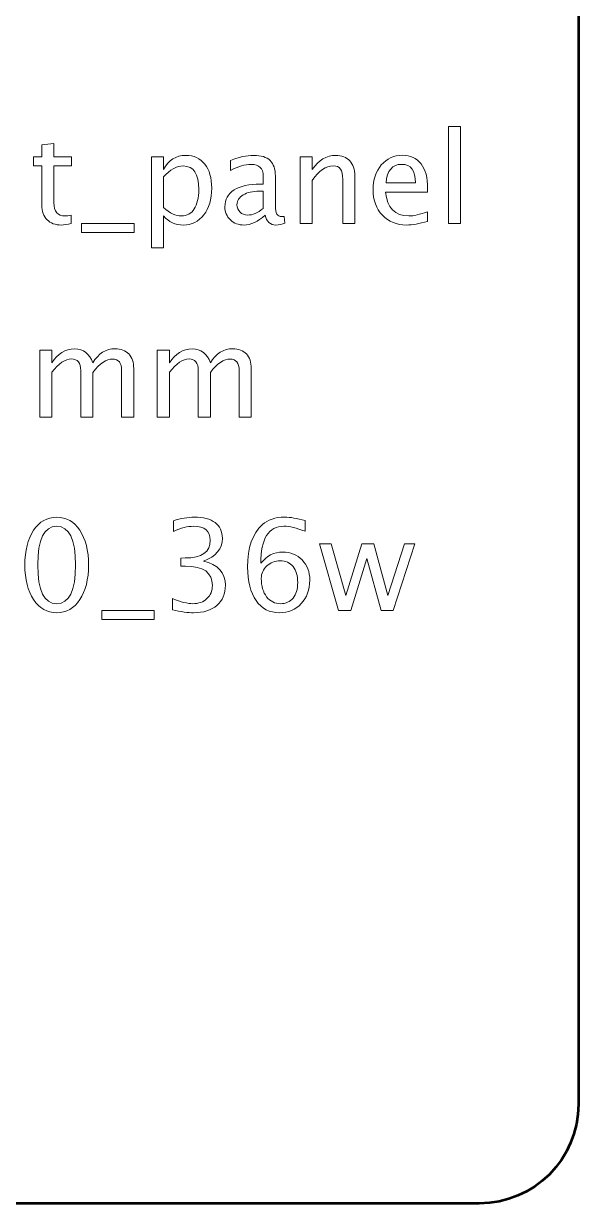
# Model space of a CAD drawing. Header units: centimetres. Extents: x -6.7 to 6.7, y -12.1 to 12.1.
# Drawn here: x 3.9 to 6.7, y -12.05 to -6.1 of the extents above; entities that cross this region are included whole.
import ezdxf

# ---------------------------------------------------------------- set-up
doc = ezdxf.new("R2010")
doc.units = ezdxf.units.CM
doc.header["$MEASUREMENT"] = 0
doc.layers.add('Layer 1', color=7, linetype='Continuous')

msp = doc.modelspace()

# ---------------------------------------------------------------- linework, layer by layer
at = {"layer": 'Layer 1', "lineweight": 53}
msp.add_open_spline([(6.2, -0.15), (6.2, -0.15), (-6.2, -0.15), (-6.2, -0.15), (-6.2, -0.15), (-6.47614, -0.15), (-6.7, -0.37386), (-6.7, -0.65), (-6.7, -0.65), (-6.7, -0.65), (-6.7, -11.55), (-6.7, -11.55), (-6.7, -11.55), (-6.7, -11.82614), (-6.47614, -12.05), (-6.2, -12.05), (-6.2, -12.05), (-6.2, -12.05), (6.2, -12.05), (6.2, -12.05), (6.2, -12.05), (6.47614, -12.05), (6.7, -11.82614), (6.7, -11.55), (6.7, -11.55), (6.7, -11.55), (6.7, -0.65), (6.7, -0.65), (6.7, -0.65), (6.7, -0.37386), (6.47614, -0.15), (6.2, -0.15)], degree=3, knots=[0, 0, 0, 0, 0.1111111, 0.1111111, 0.1111111, 0.1111111, 0.2222222, 0.2222222, 0.2222222, 0.2222222, 0.3333333, 0.3333333, 0.3333333, 0.3333333, 0.4444444, 0.4444444, 0.4444444, 0.4444444, 0.5555556, 0.5555556, 0.5555556, 0.5555556, 0.6666667, 0.6666667, 0.6666667, 0.6666667, 0.7777778, 0.7777778, 0.7777778, 0.7777778, 1, 1, 1, 1], dxfattribs=at)
at = {"layer": 'Layer 1', "color": 5, "lineweight": 9}
for points, knots in [([(6.04514, -7.10826), (6.04514, -7.10826), (6.04514, -6.61867), (6.04514, -6.61867), (6.04514, -6.61867), (6.04514, -6.61867), (6.1061, -6.61867), (6.1061, -6.61867), (6.1061, -6.61867), (6.1061, -6.61867), (6.1061, -7.10826), (6.1061, -7.10826), (6.1061, -7.10826), (6.1061, -7.10826), (6.04514, -7.10826), (6.04514, -7.10826)], [0, 0, 0, 0, 0.2, 0.2, 0.2, 0.2, 0.4, 0.4, 0.4, 0.4, 0.6, 0.6, 0.6, 0.6, 1, 1, 1, 1]), ([(4.14246, -7.10815), (4.12362, -7.11334), (4.10721, -7.11588), (4.09335, -7.11588), (4.09335, -7.11588), (4.06223, -7.11588), (4.038, -7.10699), (4.02064, -7.08921), (4.02064, -7.08921), (4.00318, -7.07143), (3.9945, -7.04677), (3.9945, -7.01513), (3.9945, -7.01513), (3.9945, -7.01513), (3.9945, -6.81743), (3.9945, -6.81743), (3.9945, -6.81743), (3.9945, -6.81743), (3.95238, -6.81743), (3.95238, -6.81743), (3.95238, -6.81743), (3.95238, -6.81743), (3.95238, -6.77171), (3.95238, -6.77171), (3.95238, -6.77171), (3.95238, -6.77171), (3.9945, -6.77171), (3.9945, -6.77171), (3.9945, -6.77171), (3.9945, -6.77171), (3.9945, -6.71086), (3.9945, -6.71086), (3.9945, -6.71086), (3.9945, -6.71086), (4.05546, -6.70503), (4.05546, -6.70503), (4.05546, -6.70503), (4.05546, -6.70503), (4.05546, -6.77171), (4.05546, -6.77171), (4.05546, -6.77171), (4.05546, -6.77171), (4.14373, -6.77171), (4.14373, -6.77171), (4.14373, -6.77171), (4.14373, -6.77171), (4.14373, -6.81743), (4.14373, -6.81743), (4.14373, -6.81743), (4.14373, -6.81743), (4.05546, -6.81743), (4.05546, -6.81743), (4.05546, -6.81743), (4.05546, -6.81743), (4.05546, -7.00412), (4.05546, -7.00412), (4.05546, -7.00412), (4.05546, -7.04815), (4.07462, -7.07016), (4.11282, -7.07016), (4.11282, -7.07016), (4.12097, -7.07016), (4.13081, -7.06878), (4.14246, -7.06614), (4.14246, -7.06614), (4.14246, -7.06614), (4.14246, -7.10815), (4.14246, -7.10815)], [0, 0, 0, 0, 0.0555556, 0.0555556, 0.0555556, 0.0555556, 0.1111111, 0.1111111, 0.1111111, 0.1111111, 0.1666667, 0.1666667, 0.1666667, 0.1666667, 0.2222222, 0.2222222, 0.2222222, 0.2222222, 0.2777778, 0.2777778, 0.2777778, 0.2777778, 0.3333333, 0.3333333, 0.3333333, 0.3333333, 0.3888889, 0.3888889, 0.3888889, 0.3888889, 0.4444444, 0.4444444, 0.4444444, 0.4444444, 0.5, 0.5, 0.5, 0.5, 0.5555556, 0.5555556, 0.5555556, 0.5555556, 0.6111111, 0.6111111, 0.6111111, 0.6111111, 0.6666667, 0.6666667, 0.6666667, 0.6666667, 0.7222222, 0.7222222, 0.7222222, 0.7222222, 0.7777778, 0.7777778, 0.7777778, 0.7777778, 0.8333333, 0.8333333, 0.8333333, 0.8333333, 0.8888889, 0.8888889, 0.8888889, 0.8888889, 1, 1, 1, 1]), ([(4.54695, -7.23082), (4.54695, -7.23082), (4.54695, -6.77171), (4.54695, -6.77171), (4.54695, -6.77171), (4.54695, -6.77171), (4.60791, -6.77171), (4.60791, -6.77171), (4.60791, -6.77171), (4.60791, -6.77171), (4.60791, -6.83532), (4.60791, -6.83532), (4.60791, -6.83532), (4.63289, -6.78822), (4.67046, -6.76472), (4.72053, -6.76472), (4.72053, -6.76472), (4.76106, -6.76472), (4.79292, -6.77944), (4.8162, -6.80896), (4.8162, -6.80896), (4.83948, -6.83849), (4.85113, -6.87881), (4.85113, -6.92993), (4.85113, -6.92993), (4.85113, -6.9856), (4.8379, -7.03058), (4.81154, -7.06466), (4.81154, -7.06466), (4.78519, -7.09884), (4.75048, -7.11588), (4.70751, -7.11588), (4.70751, -7.11588), (4.6676, -7.11588), (4.63437, -7.10064), (4.60791, -7.07005), (4.60791, -7.07005), (4.60791, -7.07005), (4.60791, -7.23082), (4.60791, -7.23082), (4.60791, -7.23082), (4.60791, -7.23082), (4.54695, -7.23082), (4.54695, -7.23082)], [0, 0, 0, 0, 0.0833333, 0.0833333, 0.0833333, 0.0833333, 0.1666667, 0.1666667, 0.1666667, 0.1666667, 0.25, 0.25, 0.25, 0.25, 0.3333333, 0.3333333, 0.3333333, 0.3333333, 0.4166667, 0.4166667, 0.4166667, 0.4166667, 0.5, 0.5, 0.5, 0.5, 0.5833333, 0.5833333, 0.5833333, 0.5833333, 0.6666667, 0.6666667, 0.6666667, 0.6666667, 0.75, 0.75, 0.75, 0.75, 0.8333333, 0.8333333, 0.8333333, 0.8333333, 1, 1, 1, 1]), ([(5.12006, -7.0654), (5.08343, -7.09905), (5.04819, -7.11588), (5.01432, -7.11588), (5.01432, -7.11588), (4.98649, -7.11588), (4.96331, -7.1072), (4.945, -7.08974), (4.945, -7.08974), (4.92659, -7.07228), (4.91738, -7.05026), (4.91738, -7.0237), (4.91738, -7.0237), (4.91738, -6.98697), (4.93283, -6.95872), (4.96374, -6.93903), (4.96374, -6.93903), (4.99464, -6.91935), (5.03898, -6.9095), (5.09677, -6.9095), (5.09677, -6.9095), (5.09677, -6.9095), (5.11107, -6.9095), (5.11107, -6.9095), (5.11107, -6.9095), (5.11107, -6.9095), (5.11107, -6.86897), (5.11107, -6.86897), (5.11107, -6.86897), (5.11107, -6.82992), (5.09074, -6.81044), (5.04999, -6.81044), (5.04999, -6.81044), (5.01845, -6.81044), (4.98395, -6.82039), (4.94659, -6.84029), (4.94659, -6.84029), (4.94659, -6.84029), (4.94659, -6.79012), (4.94659, -6.79012), (4.94659, -6.79012), (4.98765, -6.77319), (5.02639, -6.76472), (5.06269, -6.76472), (5.06269, -6.76472), (5.10005, -6.76472), (5.12768, -6.77319), (5.14536, -6.79023), (5.14536, -6.79023), (5.16314, -6.80727), (5.17203, -6.83352), (5.17203, -6.86897), (5.17203, -6.86897), (5.17203, -6.86897), (5.17203, -7.02105), (5.17203, -7.02105), (5.17203, -7.02105), (5.17203, -7.05587), (5.18271, -7.07333), (5.2042, -7.07333), (5.2042, -7.07333), (5.20684, -7.07333), (5.21076, -7.07291), (5.21595, -7.07206), (5.21595, -7.07206), (5.21595, -7.07206), (5.22029, -7.10593), (5.22029, -7.10593), (5.22029, -7.10593), (5.20642, -7.1126), (5.19118, -7.11588), (5.17446, -7.11588), (5.17446, -7.11588), (5.14599, -7.11588), (5.12789, -7.09905), (5.12006, -7.0654)], [0, 0, 0, 0, 0.05, 0.05, 0.05, 0.05, 0.1, 0.1, 0.1, 0.1, 0.15, 0.15, 0.15, 0.15, 0.2, 0.2, 0.2, 0.2, 0.25, 0.25, 0.25, 0.25, 0.3, 0.3, 0.3, 0.3, 0.35, 0.35, 0.35, 0.35, 0.4, 0.4, 0.4, 0.4, 0.45, 0.45, 0.45, 0.45, 0.5, 0.5, 0.5, 0.5, 0.55, 0.55, 0.55, 0.55, 0.6, 0.6, 0.6, 0.6, 0.65, 0.65, 0.65, 0.65, 0.7, 0.7, 0.7, 0.7, 0.75, 0.75, 0.75, 0.75, 0.8, 0.8, 0.8, 0.8, 0.85, 0.85, 0.85, 0.85, 0.9, 0.9, 0.9, 0.9, 1, 1, 1, 1]), ([(5.29722, -7.10826), (5.29722, -7.10826), (5.29722, -6.77171), (5.29722, -6.77171), (5.29722, -6.77171), (5.29722, -6.77171), (5.35818, -6.77171), (5.35818, -6.77171), (5.35818, -6.77171), (5.35818, -6.77171), (5.35818, -6.83532), (5.35818, -6.83532), (5.35818, -6.83532), (5.39046, -6.78822), (5.43004, -6.76472), (5.47683, -6.76472), (5.47683, -6.76472), (5.50625, -6.76472), (5.52964, -6.77393), (5.54689, -6.79245), (5.54689, -6.79245), (5.56414, -6.81087), (5.57282, -6.83574), (5.57282, -6.86685), (5.57282, -6.86685), (5.57282, -6.86685), (5.57282, -7.10826), (5.57282, -7.10826), (5.57282, -7.10826), (5.57282, -7.10826), (5.51186, -7.10826), (5.51186, -7.10826), (5.51186, -7.10826), (5.51186, -7.10826), (5.51186, -6.88675), (5.51186, -6.88675), (5.51186, -6.88675), (5.51186, -6.86177), (5.50816, -6.84399), (5.50085, -6.83341), (5.50085, -6.83341), (5.49345, -6.82272), (5.48127, -6.81743), (5.46424, -6.81743), (5.46424, -6.81743), (5.42676, -6.81743), (5.39141, -6.84188), (5.35818, -6.89077), (5.35818, -6.89077), (5.35818, -6.89077), (5.35818, -7.10826), (5.35818, -7.10826), (5.35818, -7.10826), (5.35818, -7.10826), (5.29722, -7.10826), (5.29722, -7.10826)], [0, 0, 0, 0, 0.0666667, 0.0666667, 0.0666667, 0.0666667, 0.1333333, 0.1333333, 0.1333333, 0.1333333, 0.2, 0.2, 0.2, 0.2, 0.2666667, 0.2666667, 0.2666667, 0.2666667, 0.3333333, 0.3333333, 0.3333333, 0.3333333, 0.4, 0.4, 0.4, 0.4, 0.4666667, 0.4666667, 0.4666667, 0.4666667, 0.5333333, 0.5333333, 0.5333333, 0.5333333, 0.6, 0.6, 0.6, 0.6, 0.6666667, 0.6666667, 0.6666667, 0.6666667, 0.7333333, 0.7333333, 0.7333333, 0.7333333, 0.8, 0.8, 0.8, 0.8, 0.8666667, 0.8666667, 0.8666667, 0.8666667, 1, 1, 1, 1]), ([(5.93837, -7.09746), (5.89741, -7.10974), (5.86238, -7.11588), (5.83316, -7.11588), (5.83316, -7.11588), (5.78331, -7.11588), (5.74278, -7.09937), (5.71155, -7.06646), (5.71155, -7.06646), (5.68033, -7.03354), (5.66467, -6.99089), (5.66467, -6.9384), (5.66467, -6.9384), (5.66467, -6.88749), (5.67843, -6.84569), (5.70605, -6.81298), (5.70605, -6.81298), (5.73367, -6.78039), (5.76902, -6.76409), (5.8121, -6.76409), (5.8121, -6.76409), (5.85285, -6.76409), (5.88439, -6.77859), (5.90662, -6.80759), (5.90662, -6.80759), (5.92884, -6.83659), (5.93995, -6.87765), (5.93995, -6.93088), (5.93995, -6.93088), (5.93995, -6.93088), (5.93964, -6.94951), (5.93964, -6.94951), (5.93964, -6.94951), (5.93964, -6.94951), (5.7269, -6.94951), (5.7269, -6.94951), (5.7269, -6.94951), (5.73579, -7.02994), (5.77505, -7.07016), (5.84459, -7.07016), (5.84459, -7.07016), (5.8701, -7.07016), (5.90132, -7.06296), (5.93837, -7.04857), (5.93837, -7.04857), (5.93837, -7.04857), (5.93837, -7.09746), (5.93837, -7.09746)], [0, 0, 0, 0, 0.0769231, 0.0769231, 0.0769231, 0.0769231, 0.1538462, 0.1538462, 0.1538462, 0.1538462, 0.2307692, 0.2307692, 0.2307692, 0.2307692, 0.3076923, 0.3076923, 0.3076923, 0.3076923, 0.3846154, 0.3846154, 0.3846154, 0.3846154, 0.4615385, 0.4615385, 0.4615385, 0.4615385, 0.5384615, 0.5384615, 0.5384615, 0.5384615, 0.6153846, 0.6153846, 0.6153846, 0.6153846, 0.6923077, 0.6923077, 0.6923077, 0.6923077, 0.7692308, 0.7692308, 0.7692308, 0.7692308, 0.8461538, 0.8461538, 0.8461538, 0.8461538, 1, 1, 1, 1]), ([(4.60791, -7.02804), (4.63934, -7.05608), (4.66929, -7.07016), (4.69776, -7.07016), (4.69776, -7.07016), (4.72582, -7.07016), (4.74751, -7.05841), (4.76275, -7.03502), (4.76275, -7.03502), (4.7781, -7.01163), (4.78572, -6.97872), (4.78572, -6.93617), (4.78572, -6.93617), (4.78572, -6.85743), (4.75969, -6.81806), (4.70762, -6.81806), (4.70762, -6.81806), (4.67353, -6.81806), (4.6403, -6.83648), (4.60791, -6.87342), (4.60791, -6.87342), (4.60791, -6.87342), (4.60791, -7.02804), (4.60791, -7.02804)], [0, 0, 0, 0, 0.1428571, 0.1428571, 0.1428571, 0.1428571, 0.2857143, 0.2857143, 0.2857143, 0.2857143, 0.4285714, 0.4285714, 0.4285714, 0.4285714, 0.5714286, 0.5714286, 0.5714286, 0.5714286, 0.7142857, 0.7142857, 0.7142857, 0.7142857, 1, 1, 1, 1]), ([(5.73008, -6.90379), (5.73008, -6.90379), (5.87868, -6.90379), (5.87868, -6.90379), (5.87868, -6.90379), (5.87868, -6.84114), (5.85529, -6.80981), (5.8086, -6.80981), (5.8086, -6.80981), (5.76161, -6.80981), (5.73547, -6.84114), (5.73008, -6.90379)], [0, 0, 0, 0, 0.25, 0.25, 0.25, 0.25, 0.5, 0.5, 0.5, 0.5, 1, 1, 1, 1]), ([(5.11107, -7.03217), (5.11107, -7.03217), (5.11107, -6.9457), (5.11107, -6.9457), (5.11107, -6.9457), (5.11107, -6.9457), (5.09148, -6.94506), (5.09148, -6.94506), (5.09148, -6.94506), (5.05761, -6.94506), (5.0303, -6.95131), (5.00946, -6.9638), (5.00946, -6.9638), (4.98871, -6.97639), (4.97834, -6.99301), (4.97834, -7.01375), (4.97834, -7.01375), (4.97834, -7.02825), (4.98353, -7.04053), (4.99379, -7.05058), (4.99379, -7.05058), (5.00416, -7.06063), (5.01676, -7.06571), (5.03168, -7.06571), (5.03168, -7.06571), (5.05708, -7.06571), (5.08354, -7.0545), (5.11107, -7.03217)], [0, 0, 0, 0, 0.125, 0.125, 0.125, 0.125, 0.25, 0.25, 0.25, 0.25, 0.375, 0.375, 0.375, 0.375, 0.5, 0.5, 0.5, 0.5, 0.625, 0.625, 0.625, 0.625, 0.75, 0.75, 0.75, 0.75, 1, 1, 1, 1]), ([(4.19516, -7.15398), (4.19516, -7.15398), (4.19516, -7.10826), (4.19516, -7.10826), (4.19516, -7.10826), (4.19516, -7.10826), (4.45933, -7.10826), (4.45933, -7.10826), (4.45933, -7.10826), (4.45933, -7.10826), (4.45933, -7.15398), (4.45933, -7.15398), (4.45933, -7.15398), (4.45933, -7.15398), (4.19516, -7.15398), (4.19516, -7.15398)], [0, 0, 0, 0, 0.2, 0.2, 0.2, 0.2, 0.4, 0.4, 0.4, 0.4, 0.6, 0.6, 0.6, 0.6, 1, 1, 1, 1]), ([(3.98395, -8.08404), (3.98395, -8.08404), (3.98395, -7.74749), (3.98395, -7.74749), (3.98395, -7.74749), (3.98395, -7.74749), (4.04491, -7.74749), (4.04491, -7.74749), (4.04491, -7.74749), (4.04491, -7.74749), (4.04491, -7.8111), (4.04491, -7.8111), (4.04491, -7.8111), (4.07465, -7.764), (4.11275, -7.7405), (4.15943, -7.7405), (4.15943, -7.7405), (4.20441, -7.7405), (4.235, -7.764), (4.2513, -7.8111), (4.2513, -7.8111), (4.28019, -7.76358), (4.31786, -7.73987), (4.36411, -7.73987), (4.36411, -7.73987), (4.39364, -7.73987), (4.41661, -7.74855), (4.43301, -7.76601), (4.43301, -7.76601), (4.44942, -7.78347), (4.45767, -7.80792), (4.45767, -7.83935), (4.45767, -7.83935), (4.45767, -7.83935), (4.45767, -8.08404), (4.45767, -8.08404), (4.45767, -8.08404), (4.45767, -8.08404), (4.39671, -8.08404), (4.39671, -8.08404), (4.39671, -8.08404), (4.39671, -8.08404), (4.39671, -7.84941), (4.39671, -7.84941), (4.39671, -7.84941), (4.39671, -7.8111), (4.38147, -7.79194), (4.35099, -7.79194), (4.35099, -7.79194), (4.31935, -7.79194), (4.28611, -7.81427), (4.2513, -7.85904), (4.2513, -7.85904), (4.2513, -7.85904), (4.2513, -8.08404), (4.2513, -8.08404), (4.2513, -8.08404), (4.2513, -8.08404), (4.19034, -8.08404), (4.19034, -8.08404), (4.19034, -8.08404), (4.19034, -8.08404), (4.19034, -7.8492), (4.19034, -7.8492), (4.19034, -7.8492), (4.19034, -7.81057), (4.17488, -7.7913), (4.14387, -7.7913), (4.14387, -7.7913), (4.11307, -7.7913), (4.08005, -7.81374), (4.04491, -7.85872), (4.04491, -7.85872), (4.04491, -7.85872), (4.04491, -8.08404), (4.04491, -8.08404), (4.04491, -8.08404), (4.04491, -8.08404), (3.98395, -8.08404), (3.98395, -8.08404)], [0, 0, 0, 0, 0.047619, 0.047619, 0.047619, 0.047619, 0.0952381, 0.0952381, 0.0952381, 0.0952381, 0.1428571, 0.1428571, 0.1428571, 0.1428571, 0.1904762, 0.1904762, 0.1904762, 0.1904762, 0.2380952, 0.2380952, 0.2380952, 0.2380952, 0.2857143, 0.2857143, 0.2857143, 0.2857143, 0.3333333, 0.3333333, 0.3333333, 0.3333333, 0.3809524, 0.3809524, 0.3809524, 0.3809524, 0.4285714, 0.4285714, 0.4285714, 0.4285714, 0.4761905, 0.4761905, 0.4761905, 0.4761905, 0.5238095, 0.5238095, 0.5238095, 0.5238095, 0.5714286, 0.5714286, 0.5714286, 0.5714286, 0.6190476, 0.6190476, 0.6190476, 0.6190476, 0.6666667, 0.6666667, 0.6666667, 0.6666667, 0.7142857, 0.7142857, 0.7142857, 0.7142857, 0.7619048, 0.7619048, 0.7619048, 0.7619048, 0.8095238, 0.8095238, 0.8095238, 0.8095238, 0.8571429, 0.8571429, 0.8571429, 0.8571429, 0.9047619, 0.9047619, 0.9047619, 0.9047619, 1, 1, 1, 1]), ([(4.57683, -8.08404), (4.57683, -8.08404), (4.57683, -7.74749), (4.57683, -7.74749), (4.57683, -7.74749), (4.57683, -7.74749), (4.63779, -7.74749), (4.63779, -7.74749), (4.63779, -7.74749), (4.63779, -7.74749), (4.63779, -7.8111), (4.63779, -7.8111), (4.63779, -7.8111), (4.66753, -7.764), (4.70563, -7.7405), (4.75231, -7.7405), (4.75231, -7.7405), (4.79729, -7.7405), (4.82788, -7.764), (4.84418, -7.8111), (4.84418, -7.8111), (4.87307, -7.76358), (4.91074, -7.73987), (4.95699, -7.73987), (4.95699, -7.73987), (4.98652, -7.73987), (5.00949, -7.74855), (5.02589, -7.76601), (5.02589, -7.76601), (5.0423, -7.78347), (5.05055, -7.80792), (5.05055, -7.83935), (5.05055, -7.83935), (5.05055, -7.83935), (5.05055, -8.08404), (5.05055, -8.08404), (5.05055, -8.08404), (5.05055, -8.08404), (4.98959, -8.08404), (4.98959, -8.08404), (4.98959, -8.08404), (4.98959, -8.08404), (4.98959, -7.84941), (4.98959, -7.84941), (4.98959, -7.84941), (4.98959, -7.8111), (4.97435, -7.79194), (4.94387, -7.79194), (4.94387, -7.79194), (4.91223, -7.79194), (4.87899, -7.81427), (4.84418, -7.85904), (4.84418, -7.85904), (4.84418, -7.85904), (4.84418, -8.08404), (4.84418, -8.08404), (4.84418, -8.08404), (4.84418, -8.08404), (4.78322, -8.08404), (4.78322, -8.08404), (4.78322, -8.08404), (4.78322, -8.08404), (4.78322, -7.8492), (4.78322, -7.8492), (4.78322, -7.8492), (4.78322, -7.81057), (4.76776, -7.7913), (4.73675, -7.7913), (4.73675, -7.7913), (4.70595, -7.7913), (4.67293, -7.81374), (4.63779, -7.85872), (4.63779, -7.85872), (4.63779, -7.85872), (4.63779, -8.08404), (4.63779, -8.08404), (4.63779, -8.08404), (4.63779, -8.08404), (4.57683, -8.08404), (4.57683, -8.08404)], [0, 0, 0, 0, 0.047619, 0.047619, 0.047619, 0.047619, 0.0952381, 0.0952381, 0.0952381, 0.0952381, 0.1428571, 0.1428571, 0.1428571, 0.1428571, 0.1904762, 0.1904762, 0.1904762, 0.1904762, 0.2380952, 0.2380952, 0.2380952, 0.2380952, 0.2857143, 0.2857143, 0.2857143, 0.2857143, 0.3333333, 0.3333333, 0.3333333, 0.3333333, 0.3809524, 0.3809524, 0.3809524, 0.3809524, 0.4285714, 0.4285714, 0.4285714, 0.4285714, 0.4761905, 0.4761905, 0.4761905, 0.4761905, 0.5238095, 0.5238095, 0.5238095, 0.5238095, 0.5714286, 0.5714286, 0.5714286, 0.5714286, 0.6190476, 0.6190476, 0.6190476, 0.6190476, 0.6666667, 0.6666667, 0.6666667, 0.6666667, 0.7142857, 0.7142857, 0.7142857, 0.7142857, 0.7619048, 0.7619048, 0.7619048, 0.7619048, 0.8095238, 0.8095238, 0.8095238, 0.8095238, 0.8571429, 0.8571429, 0.8571429, 0.8571429, 0.9047619, 0.9047619, 0.9047619, 0.9047619, 1, 1, 1, 1]), ([(4.06943, -9.07125), (4.02128, -9.07125), (3.98244, -9.04913), (3.95301, -9.005), (3.95301, -9.005), (3.92349, -8.96087), (3.90878, -8.90266), (3.90878, -8.83027), (3.90878, -8.83027), (3.90878, -8.75788), (3.92349, -8.69967), (3.95301, -8.65554), (3.95301, -8.65554), (3.98244, -8.6114), (4.02128, -8.58928), (4.06943, -8.58928), (4.06943, -8.58928), (4.11781, -8.58928), (4.15665, -8.6113), (4.18607, -8.65532), (4.18607, -8.65532), (4.21538, -8.69935), (4.2301, -8.75767), (4.2301, -8.83027), (4.2301, -8.83027), (4.2301, -8.90266), (4.21538, -8.96087), (4.18607, -9.005), (4.18607, -9.005), (4.15665, -9.04913), (4.11781, -9.07125), (4.06943, -9.07125)], [0, 0, 0, 0, 0.1111111, 0.1111111, 0.1111111, 0.1111111, 0.2222222, 0.2222222, 0.2222222, 0.2222222, 0.3333333, 0.3333333, 0.3333333, 0.3333333, 0.4444444, 0.4444444, 0.4444444, 0.4444444, 0.5555556, 0.5555556, 0.5555556, 0.5555556, 0.6666667, 0.6666667, 0.6666667, 0.6666667, 0.7777778, 0.7777778, 0.7777778, 0.7777778, 1, 1, 1, 1]), ([(4.65257, -9.05664), (4.65257, -9.05664), (4.65257, -8.99949), (4.65257, -8.99949), (4.65257, -8.99949), (4.69617, -9.01685), (4.73036, -9.02553), (4.75544, -9.02553), (4.75544, -9.02553), (4.78497, -9.02553), (4.80879, -9.01706), (4.8271, -9.00002), (4.8271, -9.00002), (4.84541, -8.98298), (4.85451, -8.96076), (4.85451, -8.93345), (4.85451, -8.93345), (4.85451, -8.86868), (4.80943, -8.8363), (4.71925, -8.8363), (4.71925, -8.8363), (4.71925, -8.8363), (4.69512, -8.8363), (4.69512, -8.8363), (4.69512, -8.8363), (4.69512, -8.8363), (4.69512, -8.79534), (4.69512, -8.79534), (4.69512, -8.79534), (4.69512, -8.79534), (4.71649, -8.79502), (4.71649, -8.79502), (4.71649, -8.79502), (4.80127, -8.79502), (4.84372, -8.76518), (4.84372, -8.70538), (4.84372, -8.70538), (4.84372, -8.6585), (4.81556, -8.635), (4.75936, -8.635), (4.75936, -8.635), (4.72919, -8.635), (4.69575, -8.64368), (4.65892, -8.66104), (4.65892, -8.66104), (4.65892, -8.66104), (4.65892, -8.6077), (4.65892, -8.6077), (4.65892, -8.6077), (4.69501, -8.59542), (4.72983, -8.58928), (4.76327, -8.58928), (4.76327, -8.58928), (4.80879, -8.58928), (4.84382, -8.59839), (4.86816, -8.61659), (4.86816, -8.61659), (4.8925, -8.63469), (4.90468, -8.66104), (4.90468, -8.69554), (4.90468, -8.69554), (4.90468, -8.74941), (4.87282, -8.78783), (4.809, -8.81069), (4.809, -8.81069), (4.88298, -8.82794), (4.91992, -8.86847), (4.91992, -8.9325), (4.91992, -8.9325), (4.91992, -8.97568), (4.90563, -9.00965), (4.87716, -9.03431), (4.87716, -9.03431), (4.84869, -9.05897), (4.80953, -9.07125), (4.75978, -9.07125), (4.75978, -9.07125), (4.73142, -9.07125), (4.69575, -9.06638), (4.65257, -9.05664)], [0, 0, 0, 0, 0.047619, 0.047619, 0.047619, 0.047619, 0.0952381, 0.0952381, 0.0952381, 0.0952381, 0.1428571, 0.1428571, 0.1428571, 0.1428571, 0.1904762, 0.1904762, 0.1904762, 0.1904762, 0.2380952, 0.2380952, 0.2380952, 0.2380952, 0.2857143, 0.2857143, 0.2857143, 0.2857143, 0.3333333, 0.3333333, 0.3333333, 0.3333333, 0.3809524, 0.3809524, 0.3809524, 0.3809524, 0.4285714, 0.4285714, 0.4285714, 0.4285714, 0.4761905, 0.4761905, 0.4761905, 0.4761905, 0.5238095, 0.5238095, 0.5238095, 0.5238095, 0.5714286, 0.5714286, 0.5714286, 0.5714286, 0.6190476, 0.6190476, 0.6190476, 0.6190476, 0.6666667, 0.6666667, 0.6666667, 0.6666667, 0.7142857, 0.7142857, 0.7142857, 0.7142857, 0.7619048, 0.7619048, 0.7619048, 0.7619048, 0.8095238, 0.8095238, 0.8095238, 0.8095238, 0.8571429, 0.8571429, 0.8571429, 0.8571429, 0.9047619, 0.9047619, 0.9047619, 0.9047619, 1, 1, 1, 1]), ([(5.09856, -8.82191), (5.12777, -8.78412), (5.16449, -8.76518), (5.20874, -8.76518), (5.20874, -8.76518), (5.24885, -8.76518), (5.28166, -8.77841), (5.30727, -8.80497), (5.30727, -8.80497), (5.33278, -8.83154), (5.34559, -8.86562), (5.34559, -8.90721), (5.34559, -8.90721), (5.34559, -8.95494), (5.3313, -8.9942), (5.30262, -9.025), (5.30262, -9.025), (5.27394, -9.0558), (5.23753, -9.07125), (5.19318, -9.07125), (5.19318, -9.07125), (5.1428, -9.07125), (5.10322, -9.05082), (5.07475, -9.01008), (5.07475, -9.01008), (5.04617, -8.96923), (5.03189, -8.91271), (5.03189, -8.84064), (5.03189, -8.84064), (5.03189, -8.74348), (5.05686, -8.67226), (5.10671, -8.62675), (5.10671, -8.62675), (5.1338, -8.60177), (5.17127, -8.58928), (5.21901, -8.58928), (5.21901, -8.58928), (5.24674, -8.58928), (5.28113, -8.595), (5.32209, -8.60643), (5.32209, -8.60643), (5.32209, -8.60643), (5.32209, -8.65977), (5.32209, -8.65977), (5.32209, -8.65977), (5.2788, -8.64326), (5.24324, -8.635), (5.2153, -8.635), (5.2153, -8.635), (5.13751, -8.635), (5.09856, -8.69734), (5.09856, -8.82191)], [0, 0, 0, 0, 0.0714286, 0.0714286, 0.0714286, 0.0714286, 0.1428571, 0.1428571, 0.1428571, 0.1428571, 0.2142857, 0.2142857, 0.2142857, 0.2142857, 0.2857143, 0.2857143, 0.2857143, 0.2857143, 0.3571429, 0.3571429, 0.3571429, 0.3571429, 0.4285714, 0.4285714, 0.4285714, 0.4285714, 0.5, 0.5, 0.5, 0.5, 0.5714286, 0.5714286, 0.5714286, 0.5714286, 0.6428571, 0.6428571, 0.6428571, 0.6428571, 0.7142857, 0.7142857, 0.7142857, 0.7142857, 0.7857143, 0.7857143, 0.7857143, 0.7857143, 0.8571429, 0.8571429, 0.8571429, 0.8571429, 1, 1, 1, 1]), ([(4.06932, -9.02553), (4.13294, -9.02553), (4.16469, -8.96044), (4.16469, -8.83027), (4.16469, -8.83027), (4.16469, -8.70009), (4.13294, -8.635), (4.06932, -8.635), (4.06932, -8.635), (4.00593, -8.635), (3.97418, -8.70009), (3.97418, -8.83027), (3.97418, -8.83027), (3.97418, -8.96044), (4.00593, -9.02553), (4.06932, -9.02553)], [0, 0, 0, 0, 0.2, 0.2, 0.2, 0.2, 0.4, 0.4, 0.4, 0.4, 0.6, 0.6, 0.6, 0.6, 1, 1, 1, 1]), ([(5.4912, -9.05982), (5.4912, -9.05982), (5.39468, -8.72327), (5.39468, -8.72327), (5.39468, -8.72327), (5.39468, -8.72327), (5.45416, -8.72327), (5.45416, -8.72327), (5.45416, -8.72327), (5.45416, -8.72327), (5.52814, -8.98457), (5.52814, -8.98457), (5.52814, -8.98457), (5.52814, -8.98457), (5.60793, -8.72327), (5.60793, -8.72327), (5.60793, -8.72327), (5.60793, -8.72327), (5.6689, -8.72327), (5.6689, -8.72327), (5.6689, -8.72327), (5.6689, -8.72327), (5.73907, -8.98415), (5.73907, -8.98415), (5.73907, -8.98415), (5.73907, -8.98415), (5.82395, -8.72327), (5.82395, -8.72327), (5.82395, -8.72327), (5.82395, -8.72327), (5.87602, -8.72327), (5.87602, -8.72327), (5.87602, -8.72327), (5.87602, -8.72327), (5.76617, -9.05982), (5.76617, -9.05982), (5.76617, -9.05982), (5.76617, -9.05982), (5.70521, -9.05982), (5.70521, -9.05982), (5.70521, -9.05982), (5.70521, -9.05982), (5.63303, -8.79735), (5.63303, -8.79735), (5.63303, -8.79735), (5.63303, -8.79735), (5.55216, -9.05982), (5.55216, -9.05982), (5.55216, -9.05982), (5.55216, -9.05982), (5.4912, -9.05982), (5.4912, -9.05982)], [0, 0, 0, 0, 0.0714286, 0.0714286, 0.0714286, 0.0714286, 0.1428571, 0.1428571, 0.1428571, 0.1428571, 0.2142857, 0.2142857, 0.2142857, 0.2142857, 0.2857143, 0.2857143, 0.2857143, 0.2857143, 0.3571429, 0.3571429, 0.3571429, 0.3571429, 0.4285714, 0.4285714, 0.4285714, 0.4285714, 0.5, 0.5, 0.5, 0.5, 0.5714286, 0.5714286, 0.5714286, 0.5714286, 0.6428571, 0.6428571, 0.6428571, 0.6428571, 0.7142857, 0.7142857, 0.7142857, 0.7142857, 0.7857143, 0.7857143, 0.7857143, 0.7857143, 0.8571429, 0.8571429, 0.8571429, 0.8571429, 1, 1, 1, 1]), ([(5.28463, -8.91927), (5.28463, -8.8853), (5.27679, -8.85842), (5.26102, -8.83863), (5.26102, -8.83863), (5.24526, -8.81884), (5.22367, -8.80899), (5.19624, -8.80899), (5.19624, -8.80899), (5.1701, -8.80899), (5.14777, -8.81767), (5.12915, -8.83514), (5.12915, -8.83514), (5.11041, -8.85249), (5.1011, -8.87345), (5.1011, -8.89789), (5.1011, -8.89789), (5.1011, -8.93642), (5.10999, -8.96732), (5.12766, -8.9906), (5.12766, -8.9906), (5.14544, -9.01389), (5.16894, -9.02553), (5.19815, -9.02553), (5.19815, -9.02553), (5.22472, -9.02553), (5.24578, -9.016), (5.26134, -8.99695), (5.26134, -8.99695), (5.2769, -8.9779), (5.28463, -8.95198), (5.28463, -8.91927)], [0, 0, 0, 0, 0.1111111, 0.1111111, 0.1111111, 0.1111111, 0.2222222, 0.2222222, 0.2222222, 0.2222222, 0.3333333, 0.3333333, 0.3333333, 0.3333333, 0.4444444, 0.4444444, 0.4444444, 0.4444444, 0.5555556, 0.5555556, 0.5555556, 0.5555556, 0.6666667, 0.6666667, 0.6666667, 0.6666667, 0.7777778, 0.7777778, 0.7777778, 0.7777778, 1, 1, 1, 1]), ([(4.29697, -9.10554), (4.29697, -9.10554), (4.29697, -9.05982), (4.29697, -9.05982), (4.29697, -9.05982), (4.29697, -9.05982), (4.56114, -9.05982), (4.56114, -9.05982), (4.56114, -9.05982), (4.56114, -9.05982), (4.56114, -9.10554), (4.56114, -9.10554), (4.56114, -9.10554), (4.56114, -9.10554), (4.29697, -9.10554), (4.29697, -9.10554)], [0, 0, 0, 0, 0.2, 0.2, 0.2, 0.2, 0.4, 0.4, 0.4, 0.4, 0.6, 0.6, 0.6, 0.6, 1, 1, 1, 1])]:
    msp.add_open_spline(points, degree=3, knots=knots, dxfattribs=at)

doc.saveas('drawing.dxf')
